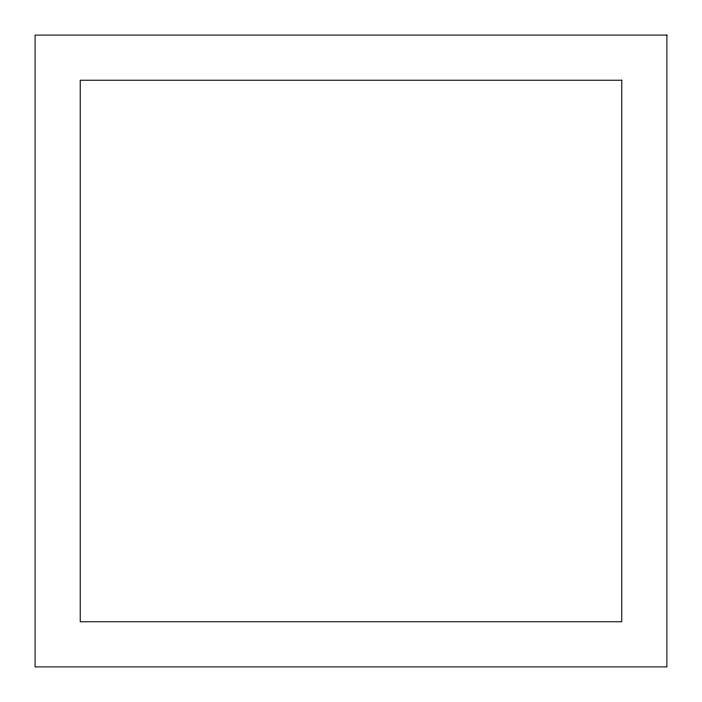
<?xml version="1.0" encoding="UTF-8"?>
<svg xmlns="http://www.w3.org/2000/svg" width="702" height="702" viewBox="0 0 702 702"><rect width="100%" height="100%" fill="white"/><g stroke="black" fill="none" stroke-linecap="round" stroke-linejoin="round"><path stroke-width="1.05" d="M666.9 35.1L35.1 35.1L35.1 666.9L666.9 666.9L666.9 35.1M621.77 80.23L80.23 80.23L80.23 621.77L621.77 621.77L621.77 80.23"/></g></svg>
